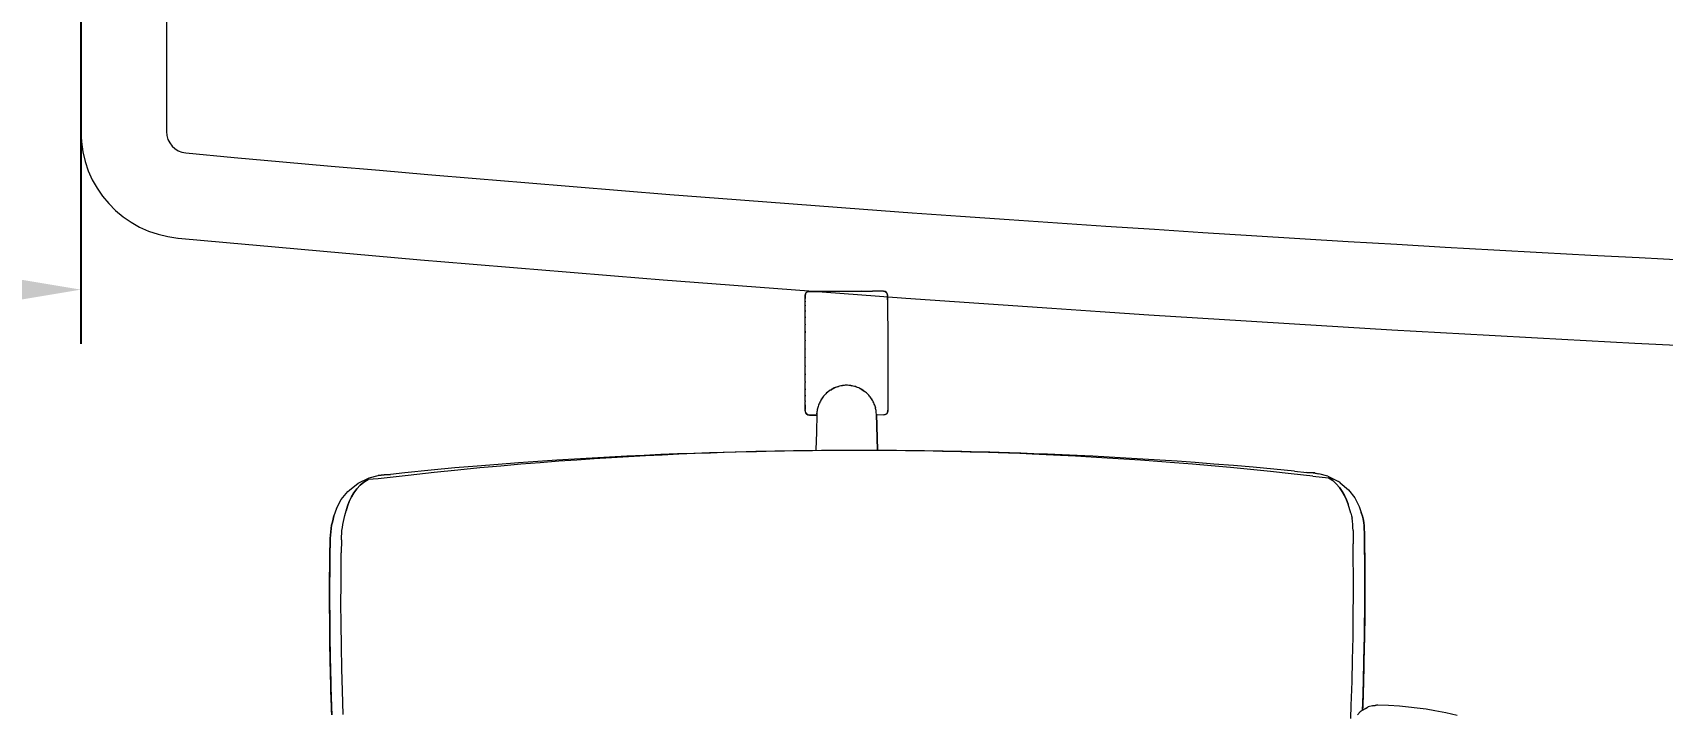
# Model space of a CAD drawing. Header units: inches. Extents: x 14 to 610, y 9 to 600.
# Drawn here: x 317.87 to 347.87, y 106.89 to 119.43 of the extents above; entities that cross this region are included whole.
import ezdxf
from ezdxf.enums import TextEntityAlignment as Align

# ---------------------------------------------------------------- set-up
doc = ezdxf.new("R2010")
doc.units = ezdxf.units.IN
doc.header["$MEASUREMENT"] = 0
doc.layers.add('A-FURN', color=7, linetype='Continuous')
doc.styles.get("Standard").update_dxf_attribs({"font": 'arial.ttf'})
doc.dimstyles.new("Jon's Style", dxfattribs={"dimscale": 0, "dimtxt": 4, "dimasz": 6, "dimexe": 1, "dimexo": 2, "dimgap": 2, "dimtad": 0, "dimtih": 1, "dimtoh": 1, "dimdec": 4, "dimzin": 3, "dimdsep": 46, "dimlunit": 4, "dimtxsty": 'Standard', "dimcen": 0.09, "dimadec": 0, "dimazin": 0, "dimtfac": 1, "dimtdec": 4, "dimtofl": 0, "dimtmove": 0, "dimatfit": 3, "dimfxl": 1, "dimtolj": 1, "dimtzin": 0, "dimarcsym": 0})

# ---------------------------------------------------------------- blocks, each defined once
blk = doc.blocks.new('P_5CLT120HW')
at = {"layer": 'A-FURN', "color": 5, "lineweight": 0}
for p, q in [((-59.063, 18.86), (-59.063, -18.86)), ((-57.488, 18.86), (-57.488, -18.86))]:
    blk.add_line(p, q, dxfattribs=at)
for centre, radius, start, end in [((-57.095, -18.86), 1.969, 180, 264.711), ((-57.095, -18.86), 0.394, 180, 264.711), ((3.589, 636.654), 658.711, 264.711012, 269.688593), ((3.589, 636.654), 660.286, 264.711012, 269.688593)]:
    blk.add_arc(centre, radius, start, end, dxfattribs=at)
at = {"layer": 'A-FURN', "color": 5}
blk.add_attdef('CAPTG', (2571.864, 5020.467, -57.068), '', height=1, dxfattribs=at)
at = {"layer": 'A-FURN', "color": 5, "flags": 1}
for tag in ['CAPPN', 'CAPPD', 'CAPMG', 'CAPMC', 'CAPGC', 'CAPALIAS1', 'CAPALIAS2', 'CAPALIAS3', 'CAPBLDG', 'CAPFLOOR', 'CAPDEPT', 'CAPPERSON', 'CAPPL', 'CAPQT', 'CAPDH']:
    blk.add_attdef(tag, (0, 0), '', height=0.001, dxfattribs=at)
blk = doc.blocks.new('*D50')
at = {"layer": 'A-FURN', "color": 0, "lineweight": -2, "transparency": 16777216}
for p, q in [((274.523, 134.464), (274.523, 113.694)), ((318.761, 134.464), (318.761, 113.694)), ((280.523, 114.694), (287.81, 114.694)), ((312.761, 114.694), (305.474, 114.694))]:
    blk.add_line(p, q, dxfattribs=at)
at = {"layer": 'A-FURN', "color": 0, "transparency": 16777216}
for points in [[(280.523, 115.694), (280.523, 113.694), (274.523, 114.694)], [(312.761, 115.694), (312.761, 113.694), (318.761, 114.694)]]:
    blk.add_solid(points, dxfattribs=at)
at = {"layer": 'Defpoints', "color": 0, "transparency": 16777216}
for p in [(274.523, 136.464), (318.761, 136.464), (274.523, 114.694)]:
    blk.add_point(p, dxfattribs=at)
at = {"layer": 'A-FURN', "color": 0, "transparency": 16777216, "insert": (296.642, 114.694), "char_height": 4, "attachment_point": 5}
blk.add_mtext('\\A1;3\'-8{\\H1x;\\S1/4;}"', dxfattribs=at)
blk = doc.blocks.new('P_5CS702BK')
at = {"layer": 'A-FURN', "color": 0, "linetype": 'Continuous', "lineweight": 0}
for p, q in [((-9.313, 6.044), (-9.321, 5.802)), ((-9.313, 6.044), (-9.321, 5.802)), ((-11.064, 5.935), (-11.268, 5.983)), ((-11.064, 5.935), (-11.268, 5.983)), ((-10.859, 5.894), (-11.064, 5.935)), ((-10.859, 5.894), (-11.064, 5.935)), ((-10.697, 5.867), (-10.859, 5.894)), ((-10.697, 5.867), (-10.859, 5.894)), ((-10.535, 5.844), (-10.697, 5.867)), ((-10.535, 5.844), (-10.697, 5.867)), ((-10.372, 5.826), (-10.535, 5.844)), ((-10.372, 5.826), (-10.535, 5.844)), ((-10.209, 5.811), (-10.372, 5.826)), ((-10.209, 5.811), (-10.372, 5.826)), ((-10.008, 5.8), (-10.209, 5.811)), ((-10.008, 5.8), (-10.209, 5.811)), ((-9.805, 5.794), (-10.008, 5.8)), ((-9.805, 5.794), (-10.008, 5.8)), ((-9.758, 5.802), (-9.805, 5.794)), ((-9.805, 5.794), (-9.758, 5.802)), ((-9.712, 5.809), (-9.758, 5.802)), ((-9.758, 5.802), (-9.712, 5.809)), ((-9.712, 5.809), (-9.631, 5.826)), ((-9.58, 5.857), (-9.631, 5.826)), ((-9.54, 5.881), (-9.58, 5.857)), ((-9.58, 5.857), (-9.54, 5.881)), ((-9.531, 5.807), (-9.545, 5.365)), ((-9.545, 5.365), (-9.531, 5.807)), ((-9.54, 5.881), (-9.482, 5.921)), ((-9.534, 5.723), (-9.538, 5.615)), ((-9.538, 5.615), (-9.534, 5.723)), ((-9.531, 5.807), (-9.534, 5.723)), ((-9.528, 5.89), (-9.531, 5.807)), ((-9.531, 5.807), (-9.528, 5.89)), ((-9.531, 5.807), (-9.53, 5.831)), ((-9.528, 5.889), (-9.53, 5.831)), ((-9.53, 5.831), (-9.528, 5.889)), ((-9.438, 5.978), (-9.482, 5.921)), ((-9.321, 5.802), (-9.335, 5.362)), ((-9.321, 5.802), (-9.335, 5.362)), ((9.237, 5.971), (9.251, 5.531)), ((9.237, 5.971), (9.251, 5.531)), ((9.447, 5.976), (9.45, 5.892)), ((9.447, 5.976), (9.461, 5.534)), ((9.461, 5.534), (9.447, 5.976)), ((9.45, 5.892), (9.453, 5.784)), ((9.453, 5.784), (9.45, 5.892)), ((9.453, 5.784), (9.457, 5.676)), ((9.457, 5.676), (9.453, 5.784)), ((-9.545, 5.365), (-9.544, 5.401)), ((-9.541, 5.508), (-9.544, 5.401)), ((-9.544, 5.401), (-9.541, 5.508)), ((-9.538, 5.615), (-9.541, 5.508)), ((-9.541, 5.508), (-9.538, 5.615)), ((9.251, 5.531), (9.261, 5.129)), ((9.251, 5.531), (9.261, 5.129)), ((9.457, 5.676), (9.46, 5.569)), ((9.46, 5.569), (9.457, 5.676)), ((9.461, 5.534), (9.46, 5.569)), ((9.461, 5.534), (9.463, 5.459)), ((9.461, 5.534), (9.471, 5.13)), ((9.471, 5.13), (9.461, 5.534)), ((9.463, 5.459), (9.466, 5.336)), ((9.466, 5.336), (9.463, 5.459)), ((-9.545, 5.365), (-9.555, 4.961)), ((-9.555, 4.961), (-9.545, 5.365)), ((-9.55, 5.167), (-9.554, 5.029)), ((-9.554, 5.029), (-9.55, 5.167)), ((-9.547, 5.29), (-9.55, 5.167)), ((-9.55, 5.167), (-9.547, 5.29)), ((-9.545, 5.365), (-9.547, 5.29)), ((-9.335, 5.362), (-9.345, 4.96)), ((-9.335, 5.362), (-9.345, 4.96)), ((9.261, 5.129), (9.269, 4.711)), ((9.261, 5.129), (9.269, 4.711)), ((9.466, 5.336), (9.469, 5.198)), ((9.469, 5.198), (9.466, 5.336)), ((9.471, 5.13), (9.469, 5.198)), ((9.471, 5.13), (9.473, 5.047)), ((9.471, 5.13), (9.479, 4.713)), ((9.479, 4.713), (9.471, 5.13)), ((-9.555, 4.961), (-9.563, 4.544)), ((-9.563, 4.544), (-9.555, 4.961)), ((-9.557, 4.878), (-9.56, 4.719)), ((-9.56, 4.719), (-9.557, 4.878)), ((-9.555, 4.961), (-9.557, 4.878)), ((-9.555, 4.961), (-9.554, 5.029)), ((-9.345, 4.96), (-9.353, 4.543)), ((-9.345, 4.96), (-9.353, 4.543)), ((9.473, 5.047), (9.476, 4.888)), ((9.476, 4.888), (9.473, 5.047)), ((9.476, 4.888), (9.478, 4.721)), ((9.478, 4.721), (9.476, 4.888)), ((-9.563, 4.544), (-9.568, 4.132)), ((-9.568, 4.132), (-9.563, 4.544)), ((-9.563, 4.544), (-9.565, 4.375)), ((-9.56, 4.719), (-9.563, 4.552)), ((-9.563, 4.552), (-9.56, 4.719)), ((-9.563, 4.544), (-9.563, 4.552)), ((-9.353, 4.543), (-9.358, 4.128)), ((-9.353, 4.543), (-9.358, 4.128)), ((9.269, 4.711), (9.273, 4.297)), ((9.269, 4.711), (9.273, 4.297)), ((9.479, 4.713), (9.478, 4.721)), ((9.479, 4.713), (9.481, 4.544)), ((9.479, 4.713), (9.483, 4.301)), ((9.483, 4.301), (9.479, 4.713)), ((9.481, 4.544), (9.483, 4.356)), ((9.483, 4.356), (9.481, 4.544)), ((-9.565, 4.375), (-9.567, 4.187)), ((-9.567, 4.187), (-9.565, 4.375)), ((9.273, 4.297), (9.276, 3.921)), ((9.273, 4.297), (9.276, 3.921)), ((9.483, 4.301), (9.483, 4.356)), ((9.483, 4.301), (9.484, 4.154)), ((9.483, 4.301), (9.485, 3.93)), ((9.485, 3.93), (9.483, 4.301)), ((-9.568, 4.132), (-9.57, 3.761)), ((-9.57, 3.761), (-9.568, 4.132)), ((-9.57, 3.761), (-9.569, 3.985)), ((-9.568, 4.132), (-9.569, 3.985)), ((-9.569, 3.985), (-9.569, 3.88)), ((-9.569, 3.88), (-9.569, 3.985)), ((-9.568, 4.132), (-9.567, 4.187)), ((-9.358, 4.128), (-9.36, 3.752)), ((-9.358, 4.128), (-9.36, 3.752)), ((9.276, 3.921), (9.275, 3.58)), ((9.276, 3.921), (9.275, 3.58)), ((9.484, 4.154), (9.485, 4.049)), ((9.485, 4.049), (9.484, 4.154)), ((9.485, 3.93), (9.484, 4.154)), ((9.485, 4.049), (9.485, 3.941)), ((9.485, 3.941), (9.485, 4.049)), ((9.485, 3.941), (9.485, 3.934)), ((9.485, 3.934), (9.485, 3.941)), ((9.485, 3.93), (9.485, 3.594)), ((9.485, 3.594), (9.485, 3.93)), ((9.485, 3.924), (9.486, 3.832)), ((9.486, 3.832), (9.485, 3.924)), ((-9.569, 3.88), (-9.57, 3.772)), ((-9.57, 3.772), (-9.569, 3.88)), ((-9.57, 3.772), (-9.57, 3.765)), ((-9.57, 3.765), (-9.57, 3.772)), ((-9.57, 3.761), (-9.57, 3.425)), ((-9.57, 3.425), (-9.57, 3.761)), ((-9.57, 3.755), (-9.57, 3.663)), ((-9.57, 3.663), (-9.57, 3.755)), ((-9.57, 3.663), (-9.57, 3.555)), ((-9.57, 3.555), (-9.57, 3.663)), ((-9.36, 3.752), (-9.36, 3.411)), ((-9.36, 3.752), (-9.36, 3.411)), ((9.486, 3.724), (9.485, 3.618)), ((9.485, 3.618), (9.486, 3.724)), ((9.485, 3.618), (9.485, 3.601)), ((9.485, 3.601), (9.485, 3.618)), ((9.486, 3.832), (9.486, 3.724)), ((9.486, 3.724), (9.486, 3.832)), ((-9.57, 3.555), (-9.57, 3.45)), ((-9.57, 3.45), (-9.57, 3.555)), ((-9.57, 3.45), (-9.57, 3.432)), ((-9.57, 3.432), (-9.57, 3.45)), ((-9.57, 3.425), (-9.568, 3.123)), ((-9.568, 3.123), (-9.57, 3.425)), ((-9.57, 3.415), (-9.569, 3.346)), ((-9.569, 3.346), (-9.57, 3.415)), ((-9.569, 3.346), (-9.569, 3.218)), ((-9.569, 3.346), (-9.569, 3.218)), ((-9.36, 3.411), (-9.358, 3.102)), ((-9.36, 3.411), (-9.358, 3.102)), ((9.275, 3.58), (9.274, 3.271)), ((9.275, 3.58), (9.274, 3.271)), ((9.485, 3.594), (9.484, 3.292)), ((9.484, 3.292), (9.485, 3.594)), ((9.485, 3.387), (9.484, 3.306)), ((9.484, 3.306), (9.485, 3.387)), ((9.485, 3.584), (9.485, 3.515)), ((9.485, 3.515), (9.485, 3.584)), ((9.485, 3.515), (9.485, 3.387)), ((9.485, 3.515), (9.485, 3.387)), ((-9.569, 3.218), (-9.568, 3.137)), ((-9.568, 3.137), (-9.569, 3.218)), ((-9.568, 3.123), (-9.566, 2.855)), ((-9.566, 2.855), (-9.568, 3.123)), ((-9.568, 3.113), (-9.568, 3.093)), ((-9.568, 3.093), (-9.568, 3.113)), ((-9.568, 3.101), (-9.568, 3.093)), ((-9.568, 3.093), (-9.567, 2.971)), ((-9.567, 2.971), (-9.568, 3.093)), ((-9.567, 3.013), (-9.567, 2.971)), ((-9.358, 3.102), (-9.356, 2.826)), ((-9.358, 3.102), (-9.356, 2.826)), ((9.274, 3.271), (9.271, 2.995)), ((9.274, 3.271), (9.271, 2.995)), ((9.481, 3.024), (9.478, 2.787)), ((9.478, 2.787), (9.481, 3.024)), ((9.481, 3.024), (9.48, 2.903)), ((9.481, 3.02), (9.48, 2.903)), ((9.48, 2.903), (9.481, 3.02)), ((9.484, 3.292), (9.481, 3.024)), ((9.481, 3.024), (9.484, 3.292)), ((9.483, 3.139), (9.481, 3.027)), ((9.481, 3.027), (9.483, 3.139)), ((9.481, 3.022), (9.481, 3.02)), ((9.481, 3.02), (9.481, 3.022)), ((9.481, 3.021), (9.481, 3.02)), ((9.484, 3.262), (9.483, 3.139)), ((9.483, 3.139), (9.484, 3.262)), ((9.483, 3.182), (9.483, 3.139)), ((9.484, 3.282), (9.484, 3.262)), ((9.484, 3.262), (9.484, 3.282)), ((9.484, 3.269), (9.484, 3.262)), ((-9.567, 2.971), (-9.566, 2.858)), ((-9.566, 2.858), (-9.567, 2.971)), ((-9.566, 2.855), (-9.564, 2.734)), ((-9.566, 2.855), (-9.562, 2.619)), ((-9.562, 2.619), (-9.566, 2.855)), ((-9.566, 2.853), (-9.566, 2.851)), ((-9.566, 2.851), (-9.566, 2.853)), ((-9.566, 2.852), (-9.566, 2.851)), ((-9.566, 2.851), (-9.564, 2.734)), ((-9.564, 2.734), (-9.566, 2.851)), ((-9.562, 2.619), (-9.564, 2.734)), ((-9.562, 2.619), (-9.564, 2.734)), ((-9.353, 2.583), (-9.356, 2.826)), ((-9.353, 2.583), (-9.356, 2.826)), ((9.268, 2.752), (9.267, 2.695)), ((9.268, 2.752), (9.267, 2.695)), ((9.268, 2.752), (9.271, 2.995)), ((9.268, 2.752), (9.271, 2.995)), ((9.476, 2.726), (9.472, 2.665)), ((9.472, 2.665), (9.476, 2.726)), ((9.478, 2.787), (9.476, 2.726)), ((9.476, 2.726), (9.478, 2.787)), ((9.478, 2.787), (9.48, 2.903)), ((9.478, 2.787), (9.48, 2.903)), ((-9.562, 2.619), (-9.56, 2.557)), ((-9.56, 2.557), (-9.562, 2.619)), ((-9.56, 2.557), (-9.556, 2.497)), ((-9.556, 2.497), (-9.56, 2.557)), ((-9.556, 2.497), (-9.55, 2.436)), ((-9.55, 2.436), (-9.556, 2.497)), ((-9.55, 2.436), (-9.539, 2.365)), ((-9.539, 2.365), (-9.55, 2.436)), ((-9.353, 2.583), (-9.351, 2.526)), ((-9.353, 2.583), (-9.351, 2.526)), ((-9.351, 2.526), (-9.347, 2.469)), ((-9.351, 2.526), (-9.347, 2.469)), ((-9.347, 2.469), (-9.342, 2.412)), ((-9.347, 2.469), (-9.342, 2.412)), ((-9.342, 2.412), (-9.335, 2.356)), ((-9.342, 2.412), (-9.335, 2.356)), ((9.23, 2.414), (9.217, 2.36)), ((9.23, 2.414), (9.217, 2.36)), ((9.241, 2.469), (9.23, 2.414)), ((9.241, 2.469), (9.23, 2.414)), ((9.25, 2.525), (9.241, 2.469)), ((9.25, 2.525), (9.241, 2.469)), ((9.258, 2.581), (9.25, 2.525)), ((9.258, 2.581), (9.25, 2.525)), ((9.263, 2.637), (9.258, 2.581)), ((9.263, 2.637), (9.258, 2.581)), ((9.267, 2.695), (9.263, 2.637)), ((9.267, 2.695), (9.263, 2.637)), ((9.435, 2.428), (9.421, 2.371)), ((9.421, 2.371), (9.435, 2.428)), ((9.448, 2.486), (9.435, 2.428)), ((9.435, 2.428), (9.448, 2.486)), ((9.458, 2.545), (9.448, 2.486)), ((9.448, 2.486), (9.458, 2.545)), ((9.466, 2.605), (9.458, 2.545)), ((9.458, 2.545), (9.466, 2.605)), ((9.472, 2.665), (9.466, 2.605)), ((9.466, 2.605), (9.472, 2.665)), ((-9.527, 2.317), (-9.539, 2.365)), ((-9.539, 2.365), (-9.527, 2.317)), ((-9.512, 2.269), (-9.527, 2.317)), ((-9.527, 2.317), (-9.512, 2.269)), ((-9.503, 2.251), (-9.512, 2.269)), ((-9.467, 2.143), (-9.512, 2.269)), ((-9.512, 2.269), (-9.503, 2.251)), ((-9.467, 2.143), (-9.503, 2.251)), ((-9.385, 1.983), (-9.467, 2.143)), ((-9.323, 2.31), (-9.335, 2.356)), ((-9.323, 2.31), (-9.335, 2.356)), ((-9.31, 2.265), (-9.323, 2.31)), ((-9.31, 2.265), (-9.323, 2.31)), ((-9.31, 2.265), (-9.265, 2.1)), ((-9.31, 2.265), (-9.265, 2.1)), ((9.156, 2.132), (9.123, 2.047)), ((9.123, 2.047), (9.156, 2.132)), ((9.182, 2.219), (9.156, 2.132)), ((9.156, 2.132), (9.182, 2.219)), ((9.203, 2.307), (9.182, 2.219)), ((9.203, 2.307), (9.182, 2.219)), ((9.217, 2.36), (9.203, 2.307)), ((9.217, 2.36), (9.203, 2.307)), ((9.357, 2.177), (9.27, 2.012)), ((9.357, 2.177), (9.405, 2.314)), ((9.421, 2.371), (9.405, 2.314)), ((9.405, 2.314), (9.421, 2.371)), ((-9.271, 1.834), (-9.385, 1.983)), ((-9.118, 1.703), (-9.271, 1.834)), ((-9.265, 2.1), (-9.234, 2.018)), ((-9.234, 2.018), (-9.265, 2.1)), ((-9.234, 2.018), (-9.198, 1.938)), ((-9.198, 1.938), (-9.234, 2.018)), ((-9.198, 1.938), (-9.154, 1.862)), ((-9.154, 1.862), (-9.198, 1.938)), ((-9.154, 1.862), (-9.104, 1.79)), ((-9.104, 1.79), (-9.154, 1.862)), ((8.986, 1.816), (8.924, 1.75)), ((8.924, 1.75), (8.986, 1.816)), ((9.122, 1.838), (8.959, 1.709)), ((9.039, 1.888), (8.986, 1.816)), ((8.986, 1.816), (9.039, 1.888)), ((9.082, 1.806), (8.99, 1.732)), ((9.085, 1.965), (9.039, 1.888)), ((9.039, 1.888), (9.085, 1.965)), ((9.123, 2.047), (9.085, 1.965)), ((9.085, 1.965), (9.123, 2.047)), ((9.149, 1.861), (9.122, 1.838)), ((9.27, 2.012), (9.149, 1.861)), ((-9.118, 1.703), (-9.088, 1.681)), ((-9.104, 1.79), (-9.045, 1.723)), ((-9.045, 1.723), (-9.104, 1.79)), ((-8.89, 1.582), (-9.088, 1.681)), ((-9.045, 1.723), (-8.979, 1.663)), ((-8.979, 1.663), (-9.045, 1.723)), ((-8.979, 1.663), (-8.903, 1.612)), ((-8.903, 1.612), (-8.979, 1.663)), ((-8.612, 1.583), (-8.903, 1.612)), ((-8.89, 1.582), (-8.723, 1.538)), ((-8.648, 1.522), (-8.723, 1.538)), ((-8.618, 1.518), (-8.723, 1.538)), ((-8.648, 1.522), (-8.618, 1.518)), ((-8.618, 1.518), (-8.501, 1.512)), ((-8.501, 1.512), (-8.618, 1.518)), ((-8.612, 1.583), (-8.217, 1.538)), ((-8.277, 1.488), (-8.501, 1.512)), ((-8.217, 1.538), (-7.836, 1.498)), ((7.125, 1.47), (7.559, 1.515)), ((7.559, 1.515), (8.042, 1.568)), ((7.615, 1.471), (8.101, 1.519)), ((8.042, 1.568), (8.591, 1.633)), ((8.101, 1.519), (8.364, 1.551)), ((8.483, 1.555), (8.364, 1.551)), ((8.364, 1.551), (8.483, 1.555)), ((8.591, 1.572), (8.483, 1.555)), ((8.483, 1.555), (8.591, 1.572)), ((8.591, 1.633), (8.776, 1.642)), ((8.756, 1.613), (8.591, 1.572)), ((8.959, 1.709), (8.756, 1.613)), ((8.855, 1.692), (8.776, 1.642)), ((8.776, 1.642), (8.855, 1.692)), ((8.924, 1.75), (8.855, 1.692)), ((8.855, 1.692), (8.924, 1.75)), ((8.99, 1.732), (8.959, 1.709)), ((-8.277, 1.488), (-7.893, 1.451)), ((-7.893, 1.451), (-7.518, 1.418)), ((-7.836, 1.498), (-7.464, 1.46)), ((-7.518, 1.418), (-7.151, 1.387)), ((-7.464, 1.46), (-7.099, 1.424)), ((-7.151, 1.387), (-6.794, 1.358)), ((-7.099, 1.424), (-6.744, 1.392)), ((-6.794, 1.358), (-6.448, 1.332)), ((-6.744, 1.392), (-6.4, 1.362)), ((-6.448, 1.332), (-6.114, 1.308)), ((-6.4, 1.362), (-6.069, 1.335)), ((-6.114, 1.308), (-5.794, 1.287)), ((-6.069, 1.335), (-5.751, 1.311)), ((-5.794, 1.287), (-5.483, 1.267)), ((-5.751, 1.311), (-5.442, 1.289)), ((-5.483, 1.267), (-5.174, 1.249)), ((-5.442, 1.289), (-5.136, 1.268)), ((-5.174, 1.249), (-4.867, 1.232)), ((-5.136, 1.268), (-4.83, 1.248)), ((-4.867, 1.232), (-4.565, 1.216)), ((-4.83, 1.248), (-4.531, 1.231)), ((-4.565, 1.216), (-4.275, 1.202)), ((-4.531, 1.231), (-4.243, 1.215)), ((-4.275, 1.202), (-3.997, 1.19)), ((-4.243, 1.215), (-3.967, 1.2)), ((-3.967, 1.2), (-3.702, 1.188)), ((3.362, 1.193), (3.669, 1.208)), ((3.669, 1.208), (3.981, 1.225)), ((3.697, 1.199), (4.012, 1.214)), ((3.981, 1.225), (4.299, 1.244)), ((4.012, 1.214), (4.332, 1.23)), ((4.299, 1.244), (4.617, 1.263)), ((4.332, 1.23), (4.653, 1.248)), ((4.617, 1.263), (4.937, 1.285)), ((4.653, 1.248), (4.975, 1.267)), ((4.937, 1.285), (5.266, 1.308)), ((4.975, 1.267), (5.306, 1.288)), ((5.266, 1.308), (5.608, 1.334)), ((5.306, 1.288), (5.651, 1.311)), ((5.608, 1.334), (5.965, 1.363)), ((5.651, 1.311), (6.01, 1.337)), ((5.965, 1.363), (6.336, 1.395)), ((6.01, 1.337), (6.383, 1.365)), ((6.336, 1.395), (6.721, 1.43)), ((6.383, 1.365), (6.771, 1.396)), ((6.721, 1.43), (7.125, 1.47)), ((6.771, 1.396), (7.178, 1.431)), ((7.178, 1.431), (7.615, 1.471)), ((-3.997, 1.19), (-3.73, 1.179)), ((-3.73, 1.179), (-3.475, 1.169)), ((-3.702, 1.188), (-3.449, 1.177)), ((-3.475, 1.169), (-3.241, 1.16)), ((-3.449, 1.177), (-3.217, 1.167)), ((-3.241, 1.16), (-3.032, 1.153)), ((-3.217, 1.167), (-3.009, 1.159)), ((-3.032, 1.153), (-2.842, 1.147)), ((-3.009, 1.159), (-2.821, 1.153)), ((-2.842, 1.147), (-2.666, 1.142)), ((-2.821, 1.153), (-2.646, 1.147)), ((-2.666, 1.142), (-2.494, 1.138)), ((-2.646, 1.147), (-2.475, 1.142)), ((-2.494, 1.138), (-2.322, 1.134)), ((-2.475, 1.142), (-2.305, 1.137)), ((-2.322, 1.134), (-2.151, 1.13)), ((-2.305, 1.137), (-2.134, 1.132)), ((-2.151, 1.13), (-1.979, 1.126)), ((-2.134, 1.132), (-1.964, 1.128)), ((-1.979, 1.126), (-1.808, 1.123)), ((-1.964, 1.128), (-1.794, 1.125)), ((-1.808, 1.123), (-1.636, 1.12)), ((-1.794, 1.125), (-1.624, 1.121)), ((-1.636, 1.12), (-1.465, 1.117)), ((-1.624, 1.121), (-1.454, 1.118)), ((-1.465, 1.117), (-1.294, 1.115)), ((-1.454, 1.118), (-1.284, 1.116)), ((-1.294, 1.115), (-1.122, 1.113)), ((-1.284, 1.116), (-1.114, 1.114)), ((-1.122, 1.113), (-0.95, 1.112)), ((-1.114, 1.114), (-0.943, 1.112)), ((-0.95, 1.112), (-0.801, 1.111)), ((-0.943, 1.112), (-0.773, 1.111)), ((-0.773, 1.111), (-0.602, 1.11)), ((-0.602, 1.096), (-0.602, 1.11)), ((-0.602, 1.096), (-0.602, 1.11)), ((-0.602, 1.11), (-0.602, 1.096)), ((-0.602, 1.11), (-0.43, 1.109)), ((-0.58, 0.438), (-0.602, 1.096)), ((-0.602, 1.096), (-0.58, 0.438)), ((-0.43, 1.109), (-0.258, 1.109)), ((-0.258, 1.109), (-0.086, 1.109)), ((-0.086, 1.109), (0.086, 1.11)), ((0.086, 1.11), (0.257, 1.111)), ((0.257, 1.111), (0.428, 1.112)), ((0.428, 1.112), (0.599, 1.113)), ((0.526, 0.77), (0.536, 1.099)), ((0.536, 1.099), (0.536, 1.113)), ((0.599, 1.113), (0.776, 1.115)), ((0.599, 1.113), (0.77, 1.115)), ((0.77, 1.115), (0.941, 1.118)), ((0.776, 1.115), (0.948, 1.117)), ((0.941, 1.118), (1.111, 1.12)), ((0.948, 1.117), (1.12, 1.12)), ((1.111, 1.12), (1.282, 1.124)), ((1.12, 1.12), (1.292, 1.123)), ((1.282, 1.124), (1.452, 1.127)), ((1.292, 1.123), (1.464, 1.126)), ((1.452, 1.127), (1.625, 1.131)), ((1.464, 1.126), (1.638, 1.13)), ((1.625, 1.131), (1.806, 1.136)), ((1.638, 1.13), (1.82, 1.134)), ((1.806, 1.136), (2.003, 1.141)), ((1.82, 1.134), (2.018, 1.139)), ((2.003, 1.141), (2.223, 1.148)), ((2.018, 1.139), (2.24, 1.145)), ((2.223, 1.148), (2.475, 1.156)), ((2.24, 1.145), (2.494, 1.152)), ((2.475, 1.156), (2.759, 1.167)), ((2.494, 1.152), (2.78, 1.162)), ((2.759, 1.167), (3.059, 1.179)), ((2.78, 1.162), (3.083, 1.173)), ((3.059, 1.179), (3.362, 1.193)), ((3.083, 1.173), (3.388, 1.185)), ((3.388, 1.185), (3.697, 1.199)), ((0.517, 0.441), (0.526, 0.77)), ((-0.791, 0.379), (-0.785, 0.408)), ((-0.785, 0.408), (-0.791, 0.379)), ((-0.791, 0.376), (-0.791, 0.379)), ((-0.791, 0.376), (-0.791, 0.367)), ((-0.791, 0.366), (-0.791, 0.376)), ((-0.791, 0.367), (-0.791, 0.367)), ((-0.791, 0.332), (-0.791, 0.366)), ((-0.791, 0.35), (-0.791, 0.366)), ((-0.791, 0.327), (-0.791, 0.35)), ((-0.791, 0.327), (-0.791, 0.332)), ((-0.791, 0.327), (-0.791, 0.332)), ((-0.79, 0.298), (-0.791, 0.327)), ((-0.785, 0.408), (-0.769, 0.433)), ((-0.769, 0.433), (-0.785, 0.408)), ((-0.769, 0.433), (-0.744, 0.449)), ((-0.744, 0.449), (-0.769, 0.433)), ((-0.744, 0.449), (-0.715, 0.455)), ((-0.715, 0.455), (-0.744, 0.449)), ((-0.715, 0.455), (-0.58, 0.456)), ((-0.715, 0.455), (-0.58, 0.456)), ((-0.58, 0.438), (-0.578, 0.417)), ((-0.58, 0.438), (-0.58, 0.438)), ((-0.578, 0.417), (-0.576, 0.396)), ((-0.578, 0.415), (-0.578, 0.415)), ((-0.578, 0.415), (-0.578, 0.414)), ((-0.578, 0.413), (-0.578, 0.41)), ((-0.578, 0.408), (-0.578, 0.41)), ((-0.576, 0.396), (-0.574, 0.375)), ((-0.574, 0.375), (-0.57, 0.354)), ((-0.57, 0.354), (-0.566, 0.333)), ((-0.566, 0.334), (-0.566, 0.334)), ((-0.566, 0.334), (-0.566, 0.333)), ((-0.566, 0.333), (-0.561, 0.313)), ((-0.564, 0.325), (-0.563, 0.321)), ((-0.562, 0.319), (-0.563, 0.321)), ((-0.561, 0.313), (-0.555, 0.293)), ((0.493, 0.296), (0.498, 0.316)), ((0.498, 0.316), (0.503, 0.336)), ((0.498, 0.316), (0.499, 0.317)), ((0.498, 0.316), (0.498, 0.316)), ((0.498, 0.316), (0.499, 0.316)), ((0.503, 0.336), (0.508, 0.357)), ((0.503, 0.336), (0.503, 0.337)), ((0.503, 0.336), (0.503, 0.336)), ((0.505, 0.343), (0.506, 0.347)), ((0.508, 0.357), (0.506, 0.347)), ((0.508, 0.357), (0.511, 0.378)), ((0.508, 0.357), (0.508, 0.357)), ((0.508, 0.357), (0.508, 0.357)), ((0.508, 0.357), (0.508, 0.357)), ((0.511, 0.378), (0.514, 0.399)), ((0.514, 0.399), (0.516, 0.42)), ((0.515, 0.417), (0.515, 0.418)), ((0.515, 0.417), (0.515, 0.417)), ((0.516, 0.42), (0.517, 0.441)), ((0.516, 0.434), (0.516, 0.421)), ((0.516, 0.421), (0.516, 0.421)), ((0.652, 0.459), (0.517, 0.458)), ((0.517, 0.458), (0.652, 0.459)), ((0.517, 0.441), (0.517, 0.441)), ((0.652, 0.459), (0.681, 0.453)), ((0.681, 0.453), (0.652, 0.459)), ((0.681, 0.453), (0.706, 0.437)), ((0.706, 0.437), (0.681, 0.453)), ((0.706, 0.437), (0.723, 0.412)), ((0.723, 0.412), (0.706, 0.437)), ((0.723, 0.407), (0.723, 0.412)), ((0.729, 0.383), (0.723, 0.412)), ((0.729, 0.383), (0.729, 0.38)), ((0.729, 0.371), (0.729, 0.38)), ((0.729, 0.38), (0.729, 0.372)), ((0.729, 0.37), (0.729, 0.371)), ((0.729, 0.371), (0.729, 0.37)), ((0.729, 0.37), (0.729, 0.354)), ((0.729, 0.336), (0.729, 0.354)), ((0.729, 0.354), (0.729, 0.331)), ((0.729, 0.278), (0.729, 0.336)), ((0.729, 0.331), (0.729, 0.302)), ((0.729, 0.302), (0.729, 0.267)), ((-0.79, 0.263), (-0.79, 0.298)), ((-0.79, 0.274), (-0.79, 0.278)), ((-0.79, 0.27), (-0.79, 0.274)), ((-0.79, 0.222), (-0.79, 0.263)), ((-0.79, 0.263), (-0.79, 0.263)), ((-0.79, 0.2), (-0.79, 0.222)), ((-0.79, 0.194), (-0.79, 0.2)), ((-0.79, 0.189), (-0.79, 0.194)), ((-0.79, 0.176), (-0.79, 0.189)), ((-0.79, 0.124), (-0.79, 0.176)), ((-0.79, 0.068), (-0.79, 0.124)), ((-0.79, 0.124), (-0.79, 0.124)), ((-0.79, 0.095), (-0.79, 0.102)), ((-0.79, 0.087), (-0.79, 0.095)), ((-0.79, 0.006), (-0.79, 0.068)), ((-0.79, -0.059), (-0.79, 0.006)), ((-0.79, 0.006), (-0.79, 0.006)), ((-0.555, 0.293), (-0.548, 0.273)), ((-0.548, 0.273), (-0.54, 0.253)), ((-0.542, 0.256), (-0.541, 0.255)), ((-0.541, 0.255), (-0.541, 0.255)), ((-0.54, 0.253), (-0.532, 0.233)), ((-0.534, 0.238), (-0.533, 0.235)), ((-0.533, 0.235), (-0.533, 0.235)), ((-0.532, 0.233), (-0.523, 0.214)), ((-0.523, 0.214), (-0.513, 0.195)), ((-0.513, 0.195), (-0.503, 0.177)), ((-0.506, 0.183), (-0.506, 0.182)), ((-0.506, 0.182), (-0.505, 0.181)), ((-0.503, 0.177), (-0.492, 0.159)), ((-0.492, 0.159), (-0.48, 0.141)), ((-0.49, 0.157), (-0.49, 0.156)), ((-0.488, 0.154), (-0.49, 0.156)), ((-0.48, 0.141), (-0.467, 0.124)), ((-0.467, 0.124), (-0.454, 0.108)), ((-0.46, 0.115), (-0.459, 0.114)), ((-0.459, 0.114), (-0.458, 0.113)), ((-0.454, 0.108), (-0.44, 0.092)), ((-0.44, 0.092), (-0.426, 0.076)), ((-0.435, 0.086), (-0.434, 0.085)), ((-0.431, 0.082), (-0.434, 0.085)), ((-0.426, 0.076), (-0.411, 0.061)), ((-0.411, 0.061), (-0.395, 0.047)), ((-0.404, 0.055), (-0.403, 0.054)), ((-0.403, 0.054), (-0.402, 0.053)), ((-0.395, 0.047), (-0.379, 0.033)), ((-0.379, 0.033), (-0.369, 0.025)), ((-0.3, -0.021), (-0.369, 0.025)), ((-0.363, 0.02), (-0.369, 0.025)), ((-0.328, -0.004), (-0.369, 0.025)), ((-0.346, 0.008), (-0.369, 0.025)), ((-0.369, 0.025), (-0.367, 0.023)), ((-0.365, 0.022), (-0.367, 0.023)), ((-0.363, 0.02), (-0.346, 0.008)), ((-0.346, 0.008), (-0.328, -0.004)), ((-0.34, 0.004), (-0.339, 0.003)), ((-0.339, 0.003), (-0.338, 0.002)), ((0.269, -0.001), (0.287, 0.01)), ((0.277, 0.004), (0.279, 0.005)), ((0.279, 0.005), (0.28, 0.006)), ((0.285, 0.009), (0.284, 0.008)), ((0.284, 0.009), (0.285, 0.009)), ((0.287, 0.01), (0.285, 0.009)), ((0.285, 0.009), (0.285, 0.009)), ((0.287, 0.01), (0.304, 0.023)), ((0.304, 0.023), (0.32, 0.036)), ((0.313, 0.031), (0.316, 0.033)), ((0.319, 0.035), (0.316, 0.033)), ((0.318, 0.035), (0.319, 0.035)), ((0.319, 0.035), (0.319, 0.035)), ((0.32, 0.036), (0.336, 0.05)), ((0.336, 0.05), (0.351, 0.064)), ((0.342, 0.055), (0.343, 0.056)), ((0.343, 0.056), (0.344, 0.057)), ((0.366, 0.079), (0.344, 0.058)), ((0.351, 0.064), (0.35, 0.063)), ((0.35, 0.063), (0.35, 0.063)), ((0.35, 0.063), (0.35, 0.063)), ((0.351, 0.064), (0.366, 0.079)), ((0.366, 0.079), (0.38, 0.095)), ((0.368, 0.082), (0.37, 0.084)), ((0.379, 0.094), (0.37, 0.084)), ((0.379, 0.094), (0.379, 0.094)), ((0.379, 0.093), (0.379, 0.094)), ((0.38, 0.095), (0.394, 0.111)), ((0.394, 0.111), (0.407, 0.127)), ((0.397, 0.115), (0.398, 0.116)), ((0.398, 0.116), (0.399, 0.117)), ((0.407, 0.127), (0.406, 0.126)), ((0.406, 0.126), (0.406, 0.126)), ((0.406, 0.126), (0.406, 0.126)), ((0.407, 0.127), (0.419, 0.144)), ((0.409, 0.131), (0.417, 0.142)), ((0.418, 0.143), (0.417, 0.142)), ((0.419, 0.144), (0.431, 0.162)), ((0.43, 0.161), (0.428, 0.158)), ((0.43, 0.161), (0.43, 0.161)), ((0.43, 0.161), (0.43, 0.161)), ((0.431, 0.162), (0.442, 0.18)), ((0.442, 0.18), (0.452, 0.198)), ((0.444, 0.184), (0.445, 0.185)), ((0.444, 0.183), (0.444, 0.184)), ((0.452, 0.198), (0.462, 0.217)), ((0.452, 0.199), (0.456, 0.206)), ((0.452, 0.198), (0.452, 0.198)), ((0.452, 0.198), (0.452, 0.198)), ((0.452, 0.198), (0.452, 0.198)), ((0.458, 0.21), (0.456, 0.206)), ((0.462, 0.217), (0.47, 0.236)), ((0.47, 0.236), (0.479, 0.256)), ((0.479, 0.256), (0.486, 0.275)), ((0.479, 0.258), (0.48, 0.258)), ((0.48, 0.258), (0.48, 0.259)), ((0.485, 0.274), (0.486, 0.275)), ((0.486, 0.275), (0.493, 0.296)), ((0.486, 0.276), (0.486, 0.276)), ((0.486, 0.276), (0.486, 0.276)), ((0.486, 0.275), (0.486, 0.276)), ((0.486, 0.275), (0.486, 0.275)), ((0.729, 0.267), (0.729, 0.278)), ((0.729, 0.267), (0.729, 0.226)), ((0.729, 0.226), (0.729, 0.204)), ((0.729, 0.198), (0.729, 0.204)), ((0.729, 0.192), (0.729, 0.198)), ((0.729, 0.192), (0.729, 0.18)), ((0.729, 0.18), (0.729, 0.128)), ((0.729, 0.128), (0.729, 0.072)), ((0.729, 0.128), (0.729, 0.128)), ((0.729, 0.099), (0.729, 0.106)), ((0.729, 0.091), (0.729, 0.099)), ((0.729, 0.072), (0.729, 0.01)), ((0.729, 0.01), (0.73, -0.055)), ((0.729, 0.01), (0.729, 0.01)), ((-0.79, -0.021), (-0.79, -0.014)), ((-0.79, -0.031), (-0.79, -0.021)), ((-0.789, -0.129), (-0.79, -0.059)), ((-0.789, -0.146), (-0.789, -0.129)), ((-0.789, -0.153), (-0.789, -0.146)), ((-0.789, -0.163), (-0.789, -0.153)), ((-0.789, -0.202), (-0.789, -0.163)), ((-0.789, -0.277), (-0.789, -0.202)), ((-0.789, -0.296), (-0.789, -0.277)), ((-0.789, -0.356), (-0.789, -0.277)), ((-0.789, -0.436), (-0.789, -0.296)), ((-0.789, -0.306), (-0.789, -0.296)), ((-0.328, -0.004), (-0.3, -0.021)), ((-0.328, -0.004), (-0.31, -0.015)), ((-0.31, -0.015), (-0.3, -0.021)), ((-0.292, -0.026), (-0.3, -0.021)), ((-0.292, -0.026), (-0.273, -0.035)), ((-0.273, -0.035), (-0.291, -0.026)), ((-0.291, -0.026), (-0.291, -0.026)), ((-0.273, -0.035), (-0.254, -0.044)), ((-0.269, -0.037), (-0.268, -0.038)), ((-0.268, -0.038), (-0.267, -0.038)), ((-0.254, -0.044), (-0.234, -0.052)), ((-0.234, -0.052), (-0.214, -0.06)), ((-0.214, -0.06), (-0.194, -0.067)), ((-0.209, -0.062), (-0.208, -0.062)), ((-0.194, -0.067), (-0.208, -0.062)), ((-0.194, -0.067), (-0.174, -0.072)), ((-0.192, -0.067), (-0.192, -0.067)), ((-0.192, -0.067), (-0.191, -0.068)), ((-0.174, -0.072), (-0.154, -0.078)), ((-0.154, -0.078), (-0.133, -0.082)), ((-0.133, -0.082), (-0.112, -0.085)), ((-0.122, -0.084), (-0.12, -0.084)), ((-0.112, -0.085), (-0.12, -0.084)), ((-0.112, -0.085), (-0.112, -0.085)), ((-0.112, -0.085), (-0.111, -0.085)), ((-0.112, -0.085), (-0.091, -0.088)), ((-0.091, -0.088), (-0.07, -0.09)), ((-0.07, -0.09), (-0.049, -0.091)), ((-0.049, -0.091), (-0.028, -0.091)), ((-0.031, -0.091), (-0.03, -0.091)), ((-0.031, -0.091), (-0.03, -0.091)), ((-0.03, -0.091), (-0.03, -0.091)), ((-0.03, -0.091), (-0.03, -0.091)), ((-0.028, -0.091), (-0.03, -0.091)), ((-0.028, -0.091), (-0.007, -0.091)), ((-0.007, -0.091), (0.014, -0.089)), ((0.011, -0.09), (0.012, -0.09)), ((0.012, -0.09), (0.013, -0.09)), ((0.012, -0.09), (0.013, -0.09)), ((0.014, -0.089), (0.035, -0.087)), ((0.035, -0.087), (0.055, -0.084)), ((0.041, -0.086), (0.045, -0.086)), ((0.054, -0.085), (0.045, -0.086)), ((0.051, -0.085), (0.052, -0.085)), ((0.052, -0.085), (0.052, -0.085)), ((0.055, -0.084), (0.054, -0.085)), ((0.054, -0.085), (0.054, -0.085)), ((0.054, -0.085), (0.054, -0.085)), ((0.055, -0.084), (0.076, -0.081)), ((0.076, -0.081), (0.097, -0.076)), ((0.095, -0.076), (0.096, -0.076)), ((0.095, -0.076), (0.096, -0.076)), ((0.095, -0.076), (0.095, -0.076)), ((0.097, -0.076), (0.117, -0.071)), ((0.117, -0.071), (0.137, -0.065)), ((0.117, -0.071), (0.118, -0.071)), ((0.136, -0.065), (0.118, -0.071)), ((0.131, -0.067), (0.132, -0.067)), ((0.132, -0.067), (0.132, -0.066)), ((0.135, -0.065), (0.136, -0.065)), ((0.136, -0.065), (0.136, -0.065)), ((0.137, -0.065), (0.136, -0.065)), ((0.137, -0.065), (0.157, -0.058)), ((0.157, -0.058), (0.177, -0.05)), ((0.173, -0.052), (0.175, -0.051)), ((0.175, -0.051), (0.188, -0.045)), ((0.175, -0.051), (0.176, -0.05)), ((0.177, -0.05), (0.196, -0.042)), ((0.192, -0.044), (0.188, -0.045)), ((0.196, -0.042), (0.215, -0.033)), ((0.206, -0.037), (0.208, -0.036)), ((0.213, -0.034), (0.207, -0.037)), ((0.208, -0.036), (0.209, -0.036)), ((0.21, -0.035), (0.213, -0.034)), ((0.212, -0.034), (0.213, -0.034)), ((0.215, -0.033), (0.213, -0.034)), ((0.215, -0.033), (0.221, -0.03)), ((0.256, -0.01), (0.221, -0.03)), ((0.233, -0.023), (0.221, -0.03)), ((0.233, -0.023), (0.256, -0.01)), ((0.233, -0.023), (0.252, -0.013)), ((0.248, -0.015), (0.25, -0.014)), ((0.25, -0.014), (0.255, -0.011)), ((0.25, -0.014), (0.251, -0.013)), ((0.252, -0.013), (0.256, -0.01)), ((0.255, -0.01), (0.255, -0.011)), ((0.269, -0.001), (0.256, -0.01)), ((0.73, -0.017), (0.73, -0.01)), ((0.73, -0.027), (0.73, -0.017)), ((0.73, -0.055), (0.73, -0.125)), ((0.73, -0.125), (0.73, -0.142)), ((0.73, -0.149), (0.73, -0.142)), ((0.73, -0.159), (0.73, -0.149)), ((0.73, -0.159), (0.73, -0.198)), ((0.73, -0.198), (0.73, -0.273)), ((0.73, -0.273), (0.73, -0.292)), ((0.73, -0.292), (0.73, -0.286)), ((0.73, -0.302), (0.73, -0.292)), ((0.73, -0.292), (0.73, -0.352)), ((-0.789, -0.436), (-0.789, -0.356)), ((-0.789, -0.444), (-0.789, -0.436)), ((-0.789, -0.448), (-0.789, -0.444)), ((-0.789, -0.456), (-0.789, -0.448)), ((-0.788, -0.518), (-0.789, -0.456)), ((-0.788, -0.601), (-0.788, -0.518)), ((0.73, -0.352), (0.731, -0.432)), ((0.731, -0.432), (0.731, -0.44)), ((0.731, -0.444), (0.731, -0.44)), ((0.731, -0.444), (0.731, -0.444)), ((0.731, -0.452), (0.731, -0.444)), ((0.731, -0.452), (0.731, -0.514)), ((0.731, -0.514), (0.731, -0.597)), ((0.731, -0.529), (0.731, -0.553)), ((0.731, -0.597), (0.731, -0.68)), ((0.731, -0.601), (0.731, -0.6)), ((-0.788, -0.604), (-0.788, -0.601)), ((-0.788, -0.605), (-0.788, -0.604)), ((-0.788, -0.609), (-0.788, -0.605)), ((-0.788, -0.684), (-0.788, -0.605)), ((-0.788, -0.768), (-0.788, -0.684)), ((-0.788, -0.764), (-0.788, -0.76)), ((-0.788, -0.764), (-0.788, -0.764)), ((-0.788, -0.765), (-0.788, -0.764)), ((-0.788, -0.851), (-0.788, -0.768)), ((-0.788, -0.836), (-0.788, -0.812)), ((-0.787, -0.912), (-0.788, -0.851)), ((0.731, -0.601), (0.731, -0.601)), ((0.731, -0.605), (0.731, -0.601)), ((0.731, -0.68), (0.731, -0.76)), ((0.731, -0.76), (0.731, -0.756)), ((0.731, -0.761), (0.731, -0.76)), ((0.731, -0.761), (0.731, -0.764)), ((0.731, -0.764), (0.732, -0.847)), ((0.732, -0.847), (0.732, -0.909)), ((-0.787, -0.921), (-0.787, -0.912)), ((-0.787, -0.921), (-0.787, -0.921)), ((-0.787, -0.925), (-0.787, -0.921)), ((-0.787, -0.933), (-0.787, -0.925)), ((-0.787, -1.013), (-0.787, -0.933)), ((-0.787, -1.072), (-0.787, -1.013)), ((-0.787, -1.073), (-0.787, -1.062)), ((-0.787, -1.078), (-0.787, -1.073)), ((-0.787, -1.091), (-0.787, -1.073)), ((-0.787, -1.167), (-0.787, -1.091)), ((-0.787, -1.205), (-0.787, -1.167)), ((0.732, -0.917), (0.732, -0.909)), ((0.732, -0.921), (0.732, -0.917)), ((0.732, -0.921), (0.732, -0.929)), ((0.732, -0.929), (0.732, -1.069)), ((0.732, -0.929), (0.732, -1.009)), ((0.732, -1.009), (0.732, -1.087)), ((0.732, -1.069), (0.732, -1.058)), ((0.732, -1.087), (0.732, -1.069)), ((0.732, -1.087), (0.732, -1.163)), ((0.732, -1.163), (0.733, -1.202)), ((-0.787, -1.216), (-0.787, -1.205)), ((-0.787, -1.223), (-0.787, -1.216)), ((-0.787, -1.24), (-0.787, -1.223)), ((-0.786, -1.309), (-0.787, -1.24)), ((-0.786, -1.375), (-0.786, -1.309)), ((-0.786, -1.347), (-0.786, -1.338)), ((-0.786, -1.355), (-0.786, -1.347)), ((-0.786, -1.436), (-0.786, -1.375)), ((-0.786, -1.375), (-0.786, -1.375)), ((-0.786, -1.493), (-0.786, -1.436)), ((-0.786, -1.464), (-0.786, -1.456)), ((-0.786, -1.471), (-0.786, -1.464)), ((-0.786, -1.545), (-0.786, -1.493)), ((-0.786, -1.493), (-0.786, -1.493)), ((0.733, -1.212), (0.733, -1.202)), ((0.733, -1.219), (0.733, -1.212)), ((0.733, -1.219), (0.733, -1.236)), ((0.733, -1.236), (0.733, -1.306)), ((0.733, -1.306), (0.733, -1.371)), ((0.733, -1.343), (0.733, -1.334)), ((0.733, -1.351), (0.733, -1.343)), ((0.733, -1.371), (0.733, -1.432)), ((0.733, -1.371), (0.733, -1.371)), ((0.733, -1.432), (0.733, -1.489)), ((0.733, -1.46), (0.733, -1.452)), ((0.733, -1.467), (0.733, -1.46)), ((0.733, -1.489), (0.733, -1.541)), ((0.733, -1.489), (0.733, -1.489)), ((-0.786, -1.557), (-0.786, -1.545)), ((-0.786, -1.563), (-0.786, -1.557)), ((-0.786, -1.569), (-0.786, -1.563)), ((-0.786, -1.591), (-0.786, -1.569)), ((-0.786, -1.632), (-0.786, -1.591)), ((-0.786, -1.642), (-0.786, -1.632)), ((-0.786, -1.642), (-0.786, -1.632)), ((-0.786, -1.647), (-0.786, -1.642)), ((-0.785, -1.667), (-0.786, -1.647)), ((-0.785, -1.667), (-0.785, -1.718)), ((-0.785, -1.696), (-0.785, -1.667)), ((-0.785, -1.701), (-0.785, -1.696)), ((-0.785, -1.701), (-0.785, -1.699)), ((-0.785, -1.7), (-0.785, -1.701)), ((-0.785, -1.703), (-0.785, -1.701)), ((-0.785, -1.718), (-0.785, -1.703)), ((-0.785, -1.735), (-0.785, -1.718)), ((-0.785, -1.735), (-0.785, -1.736)), ((-0.785, -1.736), (-0.785, -1.735)), ((-0.785, -1.736), (-0.785, -1.735)), ((-0.785, -1.744), (-0.785, -1.736)), ((-0.785, -1.744), (-0.785, -1.736)), ((-0.785, -1.748), (-0.785, -1.744)), ((-0.779, -1.777), (-0.785, -1.748)), ((-0.785, -1.748), (-0.779, -1.777)), ((-0.763, -1.801), (-0.779, -1.777)), ((-0.779, -1.777), (-0.763, -1.801)), ((0.712, -1.798), (0.687, -1.814)), ((0.687, -1.814), (0.712, -1.798)), ((0.728, -1.773), (0.712, -1.798)), ((0.712, -1.798), (0.728, -1.773)), ((0.734, -1.744), (0.728, -1.773)), ((0.728, -1.773), (0.734, -1.744)), ((0.733, -1.541), (0.734, -1.639)), ((0.733, -1.541), (0.733, -1.553)), ((0.733, -1.559), (0.733, -1.553)), ((0.734, -1.565), (0.733, -1.559)), ((0.733, -1.559), (0.734, -1.587)), ((0.734, -1.587), (0.734, -1.628)), ((0.734, -1.639), (0.734, -1.628)), ((0.734, -1.628), (0.734, -1.639)), ((0.734, -1.643), (0.734, -1.639)), ((0.734, -1.643), (0.734, -1.663)), ((0.734, -1.663), (0.734, -1.692)), ((0.734, -1.697), (0.734, -1.692)), ((0.734, -1.692), (0.734, -1.714)), ((0.734, -1.731), (0.734, -1.697)), ((0.734, -1.714), (0.734, -1.731)), ((0.734, -1.732), (0.734, -1.731)), ((0.734, -1.731), (0.734, -1.741)), ((0.734, -1.741), (0.734, -1.732)), ((0.734, -1.741), (0.734, -1.744)), ((-0.738, -1.818), (-0.763, -1.801)), ((-0.763, -1.801), (-0.738, -1.818)), ((-0.709, -1.824), (-0.738, -1.818)), ((-0.738, -1.818), (-0.709, -1.824)), ((-0.709, -1.824), (-0.51, -1.823)), ((-0.709, -1.824), (-0.51, -1.823)), ((-0.31, -1.823), (-0.51, -1.823)), ((-0.31, -1.823), (-0.51, -1.823)), ((-0.31, -1.823), (0.459, -1.821)), ((0.459, -1.821), (-0.31, -1.823)), ((0.459, -1.821), (0.658, -1.82)), ((0.658, -1.82), (0.459, -1.821)), ((0.687, -1.814), (0.658, -1.82)), ((0.658, -1.82), (0.687, -1.814))]:
    blk.add_line(p, q, dxfattribs=at)
at = {"layer": 'A-FURN'}
blk.add_attdef('CAPTG', text='', height=7, dxfattribs=at).set_placement((-1, -3.819), align=Align.CENTER)
at = {"layer": 'A-FURN', "flags": 1}
for tag in ['CAPPN', 'CAPPD', 'CAPMG', 'CAPMC', 'CAPGC', 'CAPALIAS1', 'CAPALIAS2', 'CAPALIAS3', 'CAPBLDG', 'CAPFLOOR', 'CAPDEPT', 'CAPPERSON', 'CAPPL', 'CAPQT', 'CAPDH']:
    blk.add_attdef(tag, (0, 0), '', height=0.001, dxfattribs=at)

msp = doc.modelspace()

# ---------------------------------------------------------------- block references
at = {"layer": 'A-FURN'}
msp.add_blockref('P_5CLT120HW', (377.82416, 136.46381), dxfattribs=at)
at = {"layer": 'A-FURN', "rotation": 180}
msp.add_blockref('P_5CS702BK', (332.82442, 112.84175), dxfattribs=at)

# ---------------------------------------------------------------- dimensions: what is measured, and where the dimension line sits
at = {"layer": 'A-FURN'}
dim = msp.add_linear_dim(base=(274.52258, 114.69449), p1=(318.76114, 136.4638), p2=(274.52258, 136.4638), dimstyle="Jon's Style", override={"dimscale": 1}, dxfattribs=at)
dim.commit()
dim.dimension.update_dxf_attribs({"geometry": '*D50', "text_midpoint": (296.64186, 114.69449), "dimtype": 160})

doc.saveas('drawing.dxf')
